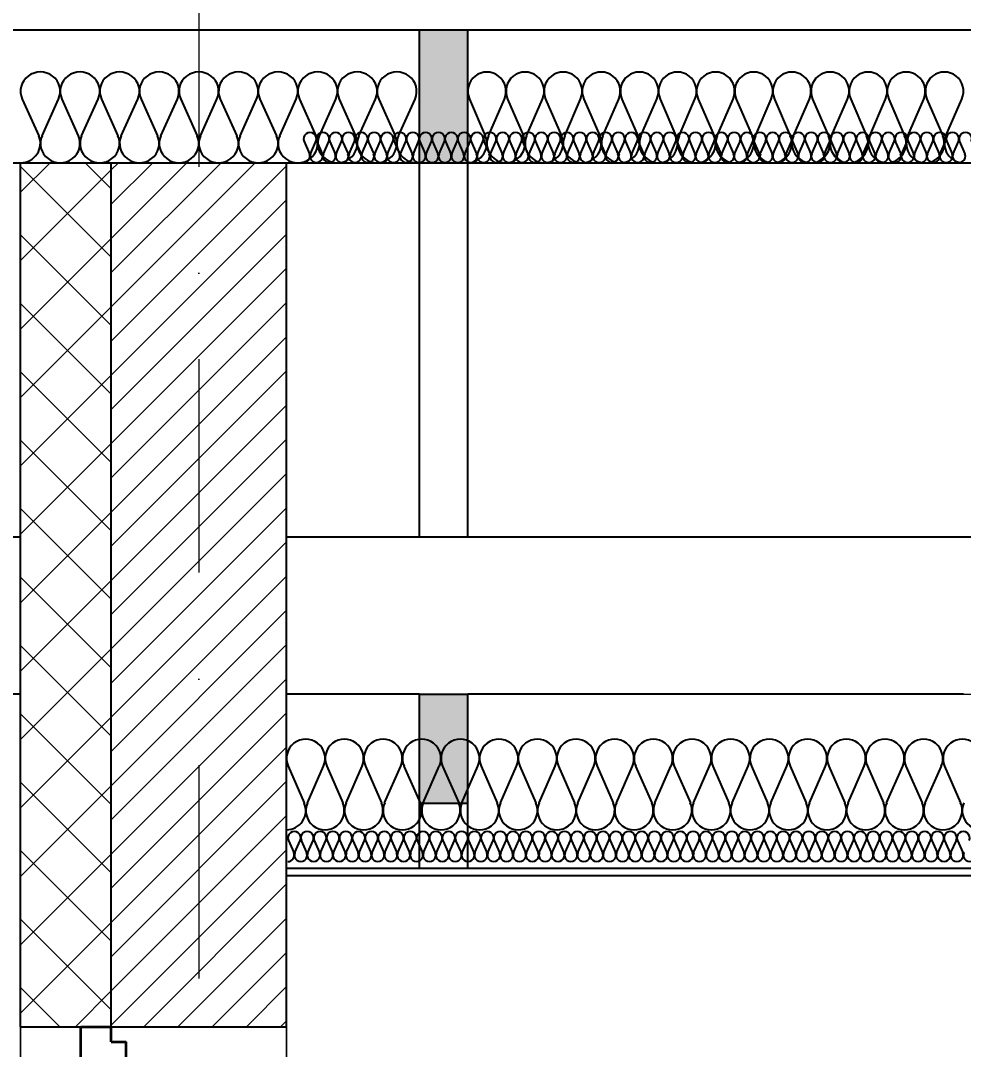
# Model space of a CAD drawing. Header units: millimetres. Extents: x 4647 to 73915, y -13612 to -8141.
# Drawn here: x 22113.1 to 22269.1, y -10527.3 to -10357.2 of the extents above; entities that cross this region are included whole.
import ezdxf
from ezdxf.enums import TextEntityAlignment as Align

# ---------------------------------------------------------------- set-up
doc = ezdxf.new("R2010")
doc.units = ezdxf.units.MM
doc.linetypes.add('Kropki i Kreski', pattern=[67.027776, 35.277777, -17.638888, 0, -14.111111])
for name, color, linetype in [('2D - Ogólne', 7, 'Continuous'), ('Konstrukcja - Dach', 7, 'Continuous'), ('Konstrukcja - Siatka mod', 7, 'Continuous'), ('Konstrukcja - Ściany zew', 7, 'Continuous'), ('Okna ArchiCADa', 7, 'Continuous')]:
    doc.layers.add(name, color=color, linetype=linetype)
doc.layers.add('a_wymiary', color=250, linetype='Continuous', lineweight=9)
doc.layers.add('Konstrukcja - Siatka mod_Nr_Pióra__1', color=7, linetype='Continuous', lineweight=5)
doc.layers.add('Konstrukcja - Siatka mod_Nr_Pióra__4', color=7, linetype='Continuous', lineweight=5, true_color=0x029e21)
doc.styles.add('GENERATED_STYLE_1', font='arialbd.ttf')
doc.styles.get("Standard").update_dxf_attribs({"font": 'arial.ttf'})
doc.dimstyles.new('1-100', dxfattribs={"dimtxt": 13, "dimasz": 15, "dimexe": 10, "dimexo": 20, "dimgap": 5, "dimtad": 1, "dimdec": 1, "dimrnd": 0.5, "dimtxsty": 'Standard', "dimblk": 'ARCHTICK', "dimcen": 0.09, "dimdle": 10, "dimadec": 0, "dimazin": 0, "dimtfac": 1, "dimtdec": 1, "dimtofl": 0, "dimtmove": 0, "dimatfit": 3, "dimfxl": 10, "dimfxlon": 1, "dimtolj": 1, "dimtzin": 0, "dimarcsym": 0})

# ---------------------------------------------------------------- blocks, each defined once
blk = doc.blocks.new('Standardowy znacznik siatki_3')
at = {"layer": 'Konstrukcja - Siatka mod_Nr_Pióra__4', "linetype": 'Kropki i Kreski'}
blk.add_line((1, 0), (1660.6, 0), dxfattribs=at)
at = {"layer": 'Konstrukcja - Siatka mod_Nr_Pióra__1', "style": 'GENERATED_STYLE_1'}
blk.add_attdef('AC_MarkerText_1', text='', height=18, rotation=90, dxfattribs=at).set_placement((-6.71, -6.83), align=Align.BOTTOM_LEFT)
blk = doc.blocks.new('_ArchTick')
at = {"color": 0, "linetype": 'ByBlock', "const_width": 0.15}
blk.add_lwpolyline([(-0.5, -0.5), (0.5, 0.5)], dxfattribs=at)
blk = doc.blocks.new('*D861')
at = {"layer": 'a_wymiary', "color": 0, "lineweight": -2, "transparency": 16777216}
for p, q in [((21962.35, -10798.57), (21962.35, -10371.16)), ((21982.35, -10381.16), (21952.35, -10381.16)), ((21982.35, -10788.57), (21952.35, -10788.57))]:
    blk.add_line(p, q, dxfattribs=at)
at = {"layer": 'DEFPOINTS', "color": 0, "transparency": 16777216}
for p in [(21962.35, -10381.16), (22157.14, -10381.16), (22157.14, -10788.57)]:
    blk.add_point(p, dxfattribs=at)
at = {"layer": 'a_wymiary', "color": 0, "lineweight": -2, "transparency": 16777216, "xscale": 15, "yscale": 15, "zscale": 15}
for p, rotation in [((21962.35, -10381.16), 90), ((21962.35, -10788.57), 270)]:
    blk.add_blockref('_ArchTick', p, dxfattribs=dict(at, rotation=rotation))
at = {"layer": 'a_wymiary', "color": 0, "transparency": 16777216, "insert": (21949.54, -10584.86), "char_height": 13, "attachment_point": 5, "rotation": 90}
blk.add_mtext('\\A1;407,5', dxfattribs=at)

msp = doc.modelspace()

# ---------------------------------------------------------------- hatches: boundary and pattern name
at = {"layer": 'Konstrukcja - Dach', "linetype": 'Continuous', "lineweight": 0}
for points in [[(22179.14, -10358.69), (22179.14, -10380.67), (22187.14, -10380.67), (22187.14, -10358.69)], [(22187.14, -10486.57), (22187.14, -10468.57), (22179.14, -10468.57), (22179.14, -10486.57)]]:
    msp.add_hatch(color=46, dxfattribs=at).paths.add_polyline_path(points, flags=0)

# ---------------------------------------------------------------- linework, layer by layer
at = {"layer": '2D - Ogólne'}
for p, q in [((22113.42, -10370.14), (22116.15, -10376.2)), ((22116.7, -10376.2), (22119.42, -10370.14)), ((22119.97, -10370.14), (22122.7, -10376.2)), ((22123.25, -10376.2), (22125.98, -10370.14)), ((22126.53, -10370.14), (22129.25, -10376.2)), ((22129.8, -10376.2), (22132.53, -10370.14)), ((22133.08, -10370.14), (22135.81, -10376.2)), ((22136.36, -10376.2), (22139.09, -10370.14)), ((22139.64, -10370.14), (22142.36, -10376.2)), ((22142.91, -10376.2), (22145.64, -10370.14)), ((22146.19, -10370.14), (22148.92, -10376.2)), ((22149.47, -10376.2), (22152.19, -10370.14)), ((22152.74, -10370.14), (22155.47, -10376.2)), ((22156.02, -10376.2), (22158.75, -10370.14)), ((22159.3, -10370.14), (22162.02, -10376.2)), ((22162.58, -10376.2), (22165.3, -10370.14)), ((22165.85, -10370.14), (22168.58, -10376.2)), ((22169.13, -10376.2), (22171.86, -10370.14)), ((22172.41, -10370.14), (22175.13, -10376.2)), ((22175.68, -10376.2), (22178.41, -10370.14)), ((22187.41, -10370.14), (22190.03, -10376.2)), ((22190.56, -10376.2), (22193.19, -10370.14)), ((22193.72, -10370.14), (22196.34, -10376.2)), ((22196.87, -10376.2), (22199.49, -10370.14)), ((22200.02, -10370.14), (22202.65, -10376.2)), ((22203.18, -10376.2), (22205.8, -10370.14)), ((22206.33, -10370.14), (22208.96, -10376.2)), ((22209.49, -10376.2), (22212.11, -10370.14)), ((22212.64, -10370.14), (22215.26, -10376.2)), ((22215.79, -10376.2), (22218.42, -10370.14)), ((22218.95, -10370.14), (22221.57, -10376.2)), ((22222.1, -10376.2), (22224.73, -10370.14)), ((22225.26, -10370.14), (22227.88, -10376.2)), ((22228.41, -10376.2), (22231.03, -10370.14)), ((22231.56, -10370.14), (22234.19, -10376.2)), ((22234.72, -10376.2), (22237.34, -10370.14)), ((22237.87, -10370.14), (22240.49, -10376.2)), ((22241.02, -10376.2), (22243.65, -10370.14)), ((22244.18, -10370.14), (22246.8, -10376.2)), ((22247.33, -10376.2), (22249.96, -10370.14)), ((22250.49, -10370.14), (22253.11, -10376.2)), ((22253.64, -10376.2), (22256.26, -10370.14)), ((22256.79, -10370.14), (22259.42, -10376.2)), ((22259.95, -10376.2), (22262.57, -10370.14)), ((22263.1, -10370.14), (22265.73, -10376.2)), ((22266.26, -10376.2), (22268.88, -10370.14)), ((22157.41, -10480.47), (22160.07, -10486.53)), ((22160.61, -10486.53), (22163.26, -10480.47)), ((22163.8, -10480.47), (22166.46, -10486.53)), ((22167, -10486.53), (22169.65, -10480.47)), ((22170.19, -10480.47), (22172.85, -10486.53)), ((22173.38, -10486.53), (22176.04, -10480.47)), ((22176.58, -10480.47), (22179.24, -10486.53)), ((22179.77, -10486.53), (22182.43, -10480.47)), ((22182.97, -10480.47), (22185.63, -10486.53)), ((22186.16, -10486.53), (22188.82, -10480.47)), ((22189.36, -10480.47), (22192.02, -10486.53)), ((22192.55, -10486.53), (22195.21, -10480.47)), ((22195.75, -10480.47), (22198.4, -10486.53)), ((22198.94, -10486.53), (22201.6, -10480.47)), ((22202.14, -10480.47), (22204.79, -10486.53)), ((22205.33, -10486.53), (22207.99, -10480.47)), ((22208.52, -10480.47), (22211.18, -10486.53)), ((22211.72, -10486.53), (22214.38, -10480.47)), ((22214.91, -10480.47), (22217.57, -10486.53)), ((22218.11, -10486.53), (22220.76, -10480.47)), ((22221.3, -10480.47), (22223.96, -10486.53)), ((22224.5, -10486.53), (22227.15, -10480.47)), ((22227.69, -10480.47), (22230.35, -10486.53)), ((22230.88, -10486.53), (22233.54, -10480.47)), ((22234.08, -10480.47), (22236.74, -10486.53)), ((22237.27, -10486.53), (22239.93, -10480.47)), ((22240.47, -10480.47), (22243.13, -10486.53)), ((22243.66, -10486.53), (22246.32, -10480.47)), ((22246.86, -10480.47), (22249.52, -10486.53)), ((22250.05, -10486.53), (22252.71, -10480.47)), ((22253.25, -10480.47), (22255.9, -10486.53)), ((22256.44, -10486.53), (22259.1, -10480.47)), ((22259.64, -10480.47), (22262.29, -10486.53)), ((22262.83, -10486.53), (22265.49, -10480.47)), ((22266.02, -10480.47), (22268.68, -10486.53))]:
    msp.add_line(p, q, dxfattribs=at)
for centre, major_axis, ratio, start_param, end_param in [((22116.42, -10368.86), (3.28, 0), 0.973498, 5.870392, 9.837571), ((22122.98, -10368.86), (3.28, 0), 0.973498, 5.870392, 9.837571), ((22129.53, -10368.86), (3.28, 0), 0.973498, 5.870392, 9.837571), ((22136.08, -10368.86), (3.28, 0), 0.973498, 5.870392, 9.837571), ((22142.64, -10368.86), (3.28, 0), 0.973498, 5.870392, 9.837571), ((22149.19, -10368.86), (3.28, 0), 0.973498, 5.870392, 9.837571), ((22155.75, -10368.86), (3.28, 0), 0.973498, 5.870392, 9.837571), ((22162.3, -10368.86), (3.28, 0), 0.973498, 5.870392, 9.837571), ((22168.85, -10368.86), (3.28, 0), 0.973498, 5.870392, 9.837571), ((22175.41, -10368.86), (3.28, 0), 0.973498, 5.870392, 9.837571), ((22190.3, -10368.86), (0, 3.19), 0.988613, 4.299595, 8.266775), ((22196.61, -10368.86), (0, 3.19), 0.988613, 4.299595, 8.266775), ((22202.91, -10368.86), (0, 3.19), 0.988613, 4.299595, 8.266775), ((22209.22, -10368.86), (0, 3.19), 0.988613, 4.299595, 8.266775), ((22215.53, -10368.86), (0, 3.19), 0.988613, 4.299595, 8.266775), ((22221.84, -10368.86), (0, 3.19), 0.988613, 4.299595, 8.266775), ((22228.14, -10368.86), (0, 3.19), 0.988613, 4.299595, 8.266775), ((22234.45, -10368.86), (0, 3.19), 0.988613, 4.299595, 8.266775), ((22240.76, -10368.86), (0, 3.19), 0.988613, 4.299595, 8.266775), ((22247.07, -10368.86), (0, 3.19), 0.988613, 4.299595, 8.266775), ((22253.38, -10368.86), (0, 3.19), 0.988613, 4.299595, 8.266775), ((22259.68, -10368.86), (0, 3.19), 0.988613, 4.299595, 8.266775), ((22265.99, -10368.86), (0, 3.19), 0.988613, 4.299595, 8.266775), ((22113.14, -10377.48), (3.28, 0), 0.973498, 4.712389, 6.695979), ((22119.7, -10377.48), (3.28, 0), 0.973498, 2.7288, 6.695979), ((22126.25, -10377.48), (3.28, 0), 0.973498, 2.7288, 6.695979), ((22132.81, -10377.48), (3.28, 0), 0.973498, 2.7288, 6.695979), ((22139.36, -10377.48), (3.28, 0), 0.973498, 2.7288, 6.695979), ((22145.91, -10377.48), (3.28, 0), 0.973498, 2.7288, 6.695979), ((22152.47, -10377.48), (3.28, 0), 0.973498, 2.7288, 6.695979), ((22159.02, -10377.48), (3.28, 0), 0.973498, 2.7288, 6.695979), ((22165.58, -10377.48), (3.28, 0), 0.973498, 2.7288, 6.695979), ((22172.13, -10377.48), (3.28, 0), 0.973498, 2.7288, 6.695979), ((22178.68, -10377.48), (3.28, 0), 0.973498, 2.7288, 4.712389), ((22187.14, -10377.48), (0, 3.19), 0.988613, 3.141593, 5.125182), ((22193.45, -10377.48), (0, 3.19), 0.988613, 1.158004, 5.125183), ((22199.76, -10377.48), (0, 3.19), 0.988613, 1.158004, 5.125183), ((22206.07, -10377.48), (0, 3.19), 0.988613, 1.158004, 5.125183), ((22212.38, -10377.48), (0, 3.19), 0.988613, 1.158004, 5.125183), ((22218.68, -10377.48), (0, 3.19), 0.988613, 1.158004, 5.125183), ((22224.99, -10377.48), (0, 3.19), 0.988613, 1.158004, 5.125183), ((22231.3, -10377.48), (0, 3.19), 0.988613, 1.158004, 5.125183), ((22237.61, -10377.48), (0, 3.19), 0.988613, 1.158004, 5.125183), ((22243.91, -10377.48), (0, 3.19), 0.988613, 1.158004, 5.125183), ((22250.22, -10377.48), (0, 3.19), 0.988613, 1.158004, 5.125183), ((22256.53, -10377.48), (0, 3.19), 0.988613, 1.158004, 5.125183), ((22262.84, -10377.48), (0, 3.19), 0.988613, 1.158004, 5.125183), ((22269.14, -10377.48), (0, 3.19), 0.988613, 1.158004, 3.141593), ((22160.34, -10479.19), (3.19, 0), 0.998662, 5.870392, 9.837571), ((22166.73, -10479.19), (3.19, 0), 0.998662, 5.870392, 9.837571), ((22173.12, -10479.19), (3.19, 0), 0.998662, 5.870392, 9.837571), ((22179.51, -10479.19), (3.19, 0), 0.998662, 5.870392, 9.837571), ((22185.89, -10479.19), (3.19, 0), 0.998662, 5.870392, 9.837571), ((22192.28, -10479.19), (3.19, 0), 0.998662, 5.870392, 9.837571), ((22198.67, -10479.19), (3.19, 0), 0.998662, 5.870392, 9.837571), ((22205.06, -10479.19), (3.19, 0), 0.998662, 5.870392, 9.837571), ((22211.45, -10479.19), (3.19, 0), 0.998662, 5.870392, 9.837571), ((22217.84, -10479.19), (3.19, 0), 0.998662, 5.870392, 9.837571), ((22224.23, -10479.19), (3.19, 0), 0.998662, 5.870392, 9.837571), ((22230.62, -10479.19), (3.19, 0), 0.998662, 5.870392, 9.837571), ((22237.01, -10479.19), (3.19, 0), 0.998662, 5.870392, 9.837571), ((22243.39, -10479.19), (3.19, 0), 0.998662, 5.870392, 9.837571), ((22249.78, -10479.19), (3.19, 0), 0.998662, 5.870392, 9.837571), ((22256.17, -10479.19), (3.19, 0), 0.998662, 5.870392, 9.837571), ((22262.56, -10479.19), (3.19, 0), 0.998662, 5.870392, 9.837571), ((22268.95, -10479.19), (3.19, 0), 0.998662, 5.870392, 9.837571), ((22157.14, -10487.81), (3.19, 0), 0.998662, 4.712389, 6.695979), ((22163.53, -10487.81), (3.19, 0), 0.998662, 2.7288, 6.695979), ((22169.92, -10487.81), (3.19, 0), 0.998662, 2.7288, 6.695979), ((22176.31, -10487.81), (3.19, 0), 0.998662, 2.7288, 6.695979), ((22182.7, -10487.81), (3.19, 0), 0.998662, 2.7288, 6.695979), ((22189.09, -10487.81), (3.19, 0), 0.998662, 2.7288, 6.695979), ((22195.48, -10487.81), (3.19, 0), 0.998662, 2.7288, 6.695979), ((22201.87, -10487.81), (3.19, 0), 0.998662, 2.7288, 6.695979), ((22208.26, -10487.81), (3.19, 0), 0.998662, 2.7288, 6.695979), ((22214.64, -10487.81), (3.19, 0), 0.998662, 2.7288, 6.695979), ((22221.03, -10487.81), (3.19, 0), 0.998662, 2.7288, 6.695979), ((22227.42, -10487.81), (3.19, 0), 0.998662, 2.7288, 6.695979), ((22233.81, -10487.81), (3.19, 0), 0.998662, 2.7288, 6.695979), ((22240.2, -10487.81), (3.19, 0), 0.998662, 2.7288, 6.695979), ((22246.59, -10487.81), (3.19, 0), 0.998662, 2.7288, 6.695979), ((22252.98, -10487.81), (3.19, 0), 0.998662, 2.7288, 6.695979), ((22259.37, -10487.81), (3.19, 0), 0.998662, 2.7288, 6.695979), ((22265.76, -10487.81), (3.19, 0), 0.998662, 2.7288, 6.695979), ((22272.14, -10487.81), (3.19, 0), 0.998662, 2.7288, 6.695979)]:
    msp.add_ellipse(centre, major_axis=major_axis, ratio=ratio, start_param=start_param, end_param=end_param, dxfattribs=at)
at = {"layer": 'a_wymiary'}
for p, q in [((22113.14, -10380.67), (22088.14, -10380.67)), ((22113.14, -10442.57), (22113.14, -10380.67)), ((22157.14, -10380.67), (22157.14, -10442.57)), ((22894.14, -10380.67), (22157.14, -10380.67)), ((22113.14, -10442.57), (22089.14, -10442.57)), ((22089.14, -10442.57), (22113.14, -10442.57)), ((22113.14, -10468.57), (22113.14, -10442.57)), ((22894.14, -10442.57), (22157.14, -10442.57)), ((22157.14, -10442.57), (22157.14, -10468.57)), ((22157.14, -10442.57), (22894.14, -10442.57)), ((22089.14, -10468.57), (22113.14, -10468.57)), ((22113.14, -10468.57), (22097.14, -10468.57)), ((22113.14, -10669.57), (22113.14, -10468.57)), ((22157.14, -10468.57), (22894.14, -10468.57)), ((22157.14, -10468.57), (22157.14, -10497.32)), ((22179.14, -10468.57), (22157.14, -10468.57)), ((22179.14, -10486.57), (22179.14, -10468.57)), ((22269.14, -10468.57), (22187.14, -10468.57)), ((22187.14, -10468.57), (22187.14, -10486.57)), ((22187.14, -10486.57), (22179.14, -10486.57)), ((22157.14, -10497.32), (22617.14, -10497.32)), ((22157.14, -10498.57), (22157.14, -10768.57)), ((22617.14, -10498.57), (22157.14, -10498.57)), ((22113.14, -10523.57), (22113.14, -10683.57)), ((22123.14, -10523.57), (22113.14, -10523.57)), ((22123.14, -10528.57), (22123.14, -10523.57)), ((22157.14, -10523.57), (22128.14, -10523.57)), ((22128.14, -10523.57), (22128.14, -10526.07)), ((22157.14, -10683.57), (22157.14, -10523.57)), ((22128.14, -10526.07), (22130.64, -10526.07)), ((22130.64, -10526.07), (22130.64, -10531.07))]:
    msp.add_line(p, q, dxfattribs=at)
at = {"layer": 'Konstrukcja - Dach'}
for p, q in [((22088.14, -10358.69), (23448.14, -10358.69)), ((22088.14, -10358.69), (23448.14, -10358.69)), ((22160.05, -10377.16), (22160.94, -10379.18)), ((22161.11, -10379.18), (22162, -10377.16)), ((22162.18, -10377.16), (22163.06, -10379.18)), ((22163.24, -10379.18), (22164.13, -10377.16)), ((22164.3, -10377.16), (22165.19, -10379.18)), ((22165.37, -10379.18), (22166.25, -10377.16)), ((22166.43, -10377.16), (22167.32, -10379.18)), ((22167.49, -10379.18), (22168.38, -10377.16)), ((22168.56, -10377.16), (22169.44, -10379.18)), ((22169.62, -10379.18), (22170.51, -10377.16)), ((22170.68, -10377.16), (22171.57, -10379.18)), ((22171.75, -10379.18), (22172.63, -10377.16)), ((22172.81, -10377.16), (22173.7, -10379.18)), ((22173.87, -10379.18), (22174.76, -10377.16)), ((22174.94, -10377.16), (22175.82, -10379.18)), ((22176, -10379.18), (22176.89, -10377.16)), ((22177.06, -10377.16), (22177.95, -10379.18)), ((22178.13, -10379.18), (22179.01, -10377.16)), ((22179.19, -10377.16), (22180.07, -10379.18)), ((22180.25, -10379.18), (22181.14, -10377.16)), ((22181.32, -10377.16), (22182.2, -10379.18)), ((22182.38, -10379.18), (22183.26, -10377.16)), ((22183.44, -10377.16), (22184.33, -10379.18)), ((22184.51, -10379.18), (22185.39, -10377.16)), ((22185.57, -10377.16), (22186.45, -10379.18)), ((22186.63, -10379.18), (22187.52, -10377.16)), ((22187.7, -10377.16), (22188.58, -10379.18)), ((22188.76, -10379.18), (22189.64, -10377.16)), ((22189.82, -10377.16), (22190.71, -10379.18)), ((22190.89, -10379.18), (22191.77, -10377.16)), ((22191.95, -10377.16), (22192.83, -10379.18)), ((22193.01, -10379.18), (22193.9, -10377.16)), ((22194.08, -10377.16), (22194.96, -10379.18)), ((22195.14, -10379.18), (22196.02, -10377.16)), ((22196.2, -10377.16), (22197.09, -10379.18)), ((22197.27, -10379.18), (22198.15, -10377.16)), ((22198.33, -10377.16), (22199.21, -10379.18)), ((22199.39, -10379.18), (22200.28, -10377.16)), ((22200.46, -10377.16), (22201.34, -10379.18)), ((22201.52, -10379.18), (22202.4, -10377.16)), ((22202.58, -10377.16), (22203.47, -10379.18)), ((22203.65, -10379.18), (22204.53, -10377.16)), ((22204.71, -10377.16), (22205.59, -10379.18)), ((22205.77, -10379.18), (22206.66, -10377.16)), ((22206.84, -10377.16), (22207.72, -10379.18)), ((22207.9, -10379.18), (22208.78, -10377.16)), ((22208.96, -10377.16), (22209.85, -10379.18)), ((22210.03, -10379.18), (22210.91, -10377.16)), ((22211.09, -10377.16), (22211.97, -10379.18)), ((22212.15, -10379.18), (22213.04, -10377.16)), ((22213.22, -10377.16), (22214.1, -10379.18)), ((22214.28, -10379.18), (22215.16, -10377.16)), ((22215.34, -10377.16), (22216.23, -10379.18)), ((22216.41, -10379.18), (22217.29, -10377.16)), ((22217.47, -10377.16), (22218.35, -10379.18)), ((22218.53, -10379.18), (22219.42, -10377.16)), ((22219.59, -10377.16), (22220.48, -10379.18)), ((22220.66, -10379.18), (22221.54, -10377.16)), ((22221.72, -10377.16), (22222.61, -10379.18)), ((22222.78, -10379.18), (22223.67, -10377.16)), ((22223.85, -10377.16), (22224.73, -10379.18)), ((22224.91, -10379.18), (22225.8, -10377.16)), ((22225.97, -10377.16), (22226.86, -10379.18)), ((22227.04, -10379.18), (22227.92, -10377.16)), ((22228.1, -10377.16), (22228.99, -10379.18)), ((22229.16, -10379.18), (22230.05, -10377.16)), ((22230.23, -10377.16), (22231.11, -10379.18)), ((22231.29, -10379.18), (22232.18, -10377.16)), ((22232.35, -10377.16), (22233.24, -10379.18)), ((22233.42, -10379.18), (22234.3, -10377.16)), ((22234.48, -10377.16), (22235.37, -10379.18)), ((22235.54, -10379.18), (22236.43, -10377.16)), ((22236.61, -10377.16), (22237.49, -10379.18)), ((22237.67, -10379.18), (22238.56, -10377.16)), ((22238.73, -10377.16), (22239.62, -10379.18)), ((22239.8, -10379.18), (22240.68, -10377.16)), ((22240.86, -10377.16), (22241.75, -10379.18)), ((22241.92, -10379.18), (22242.81, -10377.16)), ((22242.99, -10377.16), (22243.87, -10379.18)), ((22244.05, -10379.18), (22244.93, -10377.16)), ((22245.11, -10377.16), (22246, -10379.18)), ((22246.18, -10379.18), (22247.06, -10377.16)), ((22247.24, -10377.16), (22248.12, -10379.18)), ((22248.3, -10379.18), (22249.19, -10377.16)), ((22249.37, -10377.16), (22250.25, -10379.18)), ((22250.43, -10379.18), (22251.31, -10377.16)), ((22251.49, -10377.16), (22252.38, -10379.18)), ((22252.56, -10379.18), (22253.44, -10377.16)), ((22253.62, -10377.16), (22254.5, -10379.18)), ((22254.68, -10379.18), (22255.57, -10377.16)), ((22255.75, -10377.16), (22256.63, -10379.18)), ((22256.81, -10379.18), (22257.69, -10377.16)), ((22257.87, -10377.16), (22258.76, -10379.18)), ((22258.94, -10379.18), (22259.82, -10377.16)), ((22260, -10377.16), (22260.88, -10379.18)), ((22261.06, -10379.18), (22261.95, -10377.16)), ((22262.13, -10377.16), (22263.01, -10379.18)), ((22263.19, -10379.18), (22264.07, -10377.16)), ((22264.25, -10377.16), (22265.14, -10379.18)), ((22265.32, -10379.18), (22266.2, -10377.16)), ((22266.38, -10377.16), (22267.26, -10379.18)), ((22267.44, -10379.18), (22268.33, -10377.16)), ((22268.51, -10377.16), (22269.39, -10379.18)), ((22088.14, -10380.67), (23448.14, -10380.67)), ((22157.46, -10492.75), (22158.35, -10494.77)), ((22158.53, -10494.77), (22159.41, -10492.75)), ((22159.59, -10492.75), (22160.48, -10494.77)), ((22160.66, -10494.77), (22161.54, -10492.75)), ((22161.72, -10492.75), (22162.61, -10494.77)), ((22162.78, -10494.77), (22163.67, -10492.75)), ((22163.85, -10492.75), (22164.73, -10494.77)), ((22164.91, -10494.77), (22165.8, -10492.75)), ((22165.98, -10492.75), (22166.86, -10494.77)), ((22167.04, -10494.77), (22167.93, -10492.75)), ((22168.11, -10492.75), (22168.99, -10494.77)), ((22169.17, -10494.77), (22170.06, -10492.75)), ((22170.23, -10492.75), (22171.12, -10494.77)), ((22171.3, -10494.77), (22172.18, -10492.75)), ((22172.36, -10492.75), (22173.25, -10494.77)), ((22173.43, -10494.77), (22174.31, -10492.75)), ((22174.49, -10492.75), (22175.38, -10494.77)), ((22175.56, -10494.77), (22176.44, -10492.75)), ((22176.62, -10492.75), (22177.51, -10494.77)), ((22177.68, -10494.77), (22178.57, -10492.75)), ((22178.75, -10492.75), (22179.63, -10494.77)), ((22179.81, -10494.77), (22180.7, -10492.75)), ((22180.88, -10492.75), (22181.76, -10494.77)), ((22181.94, -10494.77), (22182.83, -10492.75)), ((22183.01, -10492.75), (22183.89, -10494.77)), ((22184.07, -10494.77), (22184.96, -10492.75)), ((22185.13, -10492.75), (22186.02, -10494.77)), ((22186.2, -10494.77), (22187.08, -10492.75)), ((22187.26, -10492.75), (22188.15, -10494.77)), ((22188.33, -10494.77), (22189.21, -10492.75)), ((22189.39, -10492.75), (22190.28, -10494.77)), ((22190.46, -10494.77), (22191.34, -10492.75)), ((22191.52, -10492.75), (22192.41, -10494.77)), ((22192.58, -10494.77), (22193.47, -10492.75)), ((22193.65, -10492.75), (22194.53, -10494.77)), ((22194.71, -10494.77), (22195.6, -10492.75)), ((22195.78, -10492.75), (22196.66, -10494.77)), ((22196.84, -10494.77), (22197.73, -10492.75)), ((22197.91, -10492.75), (22198.79, -10494.77)), ((22198.97, -10494.77), (22199.86, -10492.75)), ((22200.03, -10492.75), (22200.92, -10494.77)), ((22201.1, -10494.77), (22201.98, -10492.75)), ((22202.16, -10492.75), (22203.05, -10494.77)), ((22203.23, -10494.77), (22204.11, -10492.75)), ((22204.29, -10492.75), (22205.18, -10494.77)), ((22205.36, -10494.77), (22206.24, -10492.75)), ((22206.42, -10492.75), (22207.31, -10494.77)), ((22207.48, -10494.77), (22208.37, -10492.75)), ((22208.55, -10492.75), (22209.43, -10494.77)), ((22209.61, -10494.77), (22210.5, -10492.75)), ((22210.68, -10492.75), (22211.56, -10494.77)), ((22211.74, -10494.77), (22212.63, -10492.75)), ((22212.81, -10492.75), (22213.69, -10494.77)), ((22213.87, -10494.77), (22214.76, -10492.75)), ((22214.93, -10492.75), (22215.82, -10494.77)), ((22216, -10494.77), (22216.88, -10492.75)), ((22217.06, -10492.75), (22217.95, -10494.77)), ((22218.13, -10494.77), (22219.01, -10492.75)), ((22219.19, -10492.75), (22220.08, -10494.77)), ((22220.26, -10494.77), (22221.14, -10492.75)), ((22221.32, -10492.75), (22222.21, -10494.77)), ((22222.38, -10494.77), (22223.27, -10492.75)), ((22223.45, -10492.75), (22224.33, -10494.77)), ((22224.51, -10494.77), (22225.4, -10492.75)), ((22225.58, -10492.75), (22226.46, -10494.77)), ((22226.64, -10494.77), (22227.53, -10492.75)), ((22227.71, -10492.75), (22228.59, -10494.77)), ((22228.77, -10494.77), (22229.66, -10492.75)), ((22229.83, -10492.75), (22230.72, -10494.77)), ((22230.9, -10494.77), (22231.78, -10492.75)), ((22231.96, -10492.75), (22232.85, -10494.77)), ((22233.03, -10494.77), (22233.91, -10492.75)), ((22234.09, -10492.75), (22234.98, -10494.77)), ((22235.16, -10494.77), (22236.04, -10492.75)), ((22236.22, -10492.75), (22237.11, -10494.77)), ((22237.28, -10494.77), (22238.17, -10492.75)), ((22238.35, -10492.75), (22239.23, -10494.77)), ((22239.41, -10494.77), (22240.3, -10492.75)), ((22240.48, -10492.75), (22241.36, -10494.77)), ((22241.54, -10494.77), (22242.43, -10492.75)), ((22242.61, -10492.75), (22243.49, -10494.77)), ((22243.67, -10494.77), (22244.56, -10492.75)), ((22244.73, -10492.75), (22245.62, -10494.77)), ((22245.8, -10494.77), (22246.68, -10492.75)), ((22246.86, -10492.75), (22247.75, -10494.77)), ((22247.93, -10494.77), (22248.81, -10492.75)), ((22248.99, -10492.75), (22249.88, -10494.77)), ((22250.06, -10494.77), (22250.94, -10492.75)), ((22251.12, -10492.75), (22252.01, -10494.77)), ((22252.18, -10494.77), (22253.07, -10492.75)), ((22253.25, -10492.75), (22254.13, -10494.77)), ((22254.31, -10494.77), (22255.2, -10492.75)), ((22255.38, -10492.75), (22256.26, -10494.77)), ((22256.44, -10494.77), (22257.33, -10492.75)), ((22257.51, -10492.75), (22258.39, -10494.77)), ((22258.57, -10494.77), (22259.46, -10492.75)), ((22259.63, -10492.75), (22260.52, -10494.77)), ((22260.7, -10494.77), (22261.58, -10492.75)), ((22261.76, -10492.75), (22262.65, -10494.77)), ((22262.83, -10494.77), (22263.71, -10492.75)), ((22263.89, -10492.75), (22264.78, -10494.77)), ((22264.96, -10494.77), (22265.84, -10492.75)), ((22266.02, -10492.75), (22266.91, -10494.77)), ((22267.08, -10494.77), (22267.97, -10492.75)), ((22268.15, -10492.75), (22269.03, -10494.77))]:
    msp.add_line(p, q, dxfattribs=at)
at = {"layer": 'Konstrukcja - Dach', "color": 161, "lineweight": 25}
for p, q in [((22179.14, -10358.69), (22179.14, -10358.69)), ((22187.14, -10358.69), (22187.14, -10358.69)), ((22179.14, -10442.57), (22179.14, -10380.67)), ((22187.14, -10442.57), (22187.14, -10380.67)), ((22089.14, -10442.57), (22113.14, -10442.57)), ((22157.14, -10442.57), (22894.14, -10442.57)), ((22113.14, -10468.57), (22097.14, -10468.57)), ((22179.14, -10468.57), (22157.14, -10468.57)), ((22269.14, -10468.57), (22187.14, -10468.57)), ((22179.14, -10497.32), (22179.14, -10486.57)), ((22187.14, -10497.32), (22187.14, -10486.57)), ((22157.14, -10497.32), (23379.14, -10497.32)), ((22157.14, -10498.57), (22157.14, -10497.32)), ((22157.14, -10498.57), (23379.14, -10498.57))]:
    msp.add_line(p, q, dxfattribs=at)
at = {"layer": 'Konstrukcja - Dach', "color": 171, "lineweight": 25}
for p, q in [((22179.14, -10380.67), (22179.14, -10358.69)), ((22179.14, -10358.69), (22187.14, -10358.69)), ((22187.14, -10380.67), (22187.14, -10358.69)), ((22179.14, -10380.67), (22187.14, -10380.67)), ((22179.14, -10468.57), (22187.14, -10468.57)), ((22179.14, -10486.57), (22179.14, -10468.57)), ((22187.14, -10486.57), (22187.14, -10468.57)), ((22179.14, -10486.57), (22187.14, -10486.57))]:
    msp.add_line(p, q, dxfattribs=at)
at = {"layer": 'Konstrukcja - Dach'}
for centre, major_axis, ratio, start_param, end_param in [((22161.03, -10376.73), (0, 1.06), 0.999894, 4.299595, 8.266775), ((22163.15, -10376.73), (0, 1.06), 0.999894, 4.299595, 8.266775), ((22165.28, -10376.73), (0, 1.06), 0.999894, 4.299595, 8.266775), ((22167.4, -10376.73), (0, 1.06), 0.999894, 4.299595, 8.266775), ((22169.53, -10376.73), (0, 1.06), 0.999894, 4.299595, 8.266775), ((22171.66, -10376.73), (0, 1.06), 0.999894, 4.299595, 8.266775), ((22173.78, -10376.73), (0, 1.06), 0.999894, 4.299595, 8.266775), ((22175.91, -10376.73), (0, 1.06), 0.999894, 4.299595, 8.266775), ((22178.04, -10376.73), (0, 1.06), 0.999894, 4.299595, 8.266775), ((22180.16, -10376.73), (0, 1.06), 0.999894, 4.299595, 8.266775), ((22182.29, -10376.73), (0, 1.06), 0.999894, 4.299595, 8.266775), ((22184.42, -10376.73), (0, 1.06), 0.999894, 4.299595, 8.266775), ((22186.54, -10376.73), (0, 1.06), 0.999894, 4.299595, 8.266775), ((22188.67, -10376.73), (0, 1.06), 0.999894, 4.299595, 8.266775), ((22190.8, -10376.73), (0, 1.06), 0.999894, 4.299595, 8.266775), ((22192.92, -10376.73), (0, 1.06), 0.999894, 4.299595, 8.266775), ((22195.05, -10376.73), (0, 1.06), 0.999894, 4.299595, 8.266775), ((22197.18, -10376.73), (0, 1.06), 0.999894, 4.299595, 8.266775), ((22199.3, -10376.73), (0, 1.06), 0.999894, 4.299595, 8.266775), ((22201.43, -10376.73), (0, 1.06), 0.999894, 4.299595, 8.266775), ((22203.56, -10376.73), (0, 1.06), 0.999894, 4.299595, 8.266775), ((22205.68, -10376.73), (0, 1.06), 0.999894, 4.299595, 8.266775), ((22207.81, -10376.73), (0, 1.06), 0.999894, 4.299595, 8.266775), ((22209.94, -10376.73), (0, 1.06), 0.999894, 4.299595, 8.266775), ((22212.06, -10376.73), (0, 1.06), 0.999894, 4.299595, 8.266775), ((22214.19, -10376.73), (0, 1.06), 0.999894, 4.299595, 8.266775), ((22216.32, -10376.73), (0, 1.06), 0.999894, 4.299595, 8.266775), ((22218.44, -10376.73), (0, 1.06), 0.999894, 4.299595, 8.266775), ((22220.57, -10376.73), (0, 1.06), 0.999894, 4.299595, 8.266775), ((22222.7, -10376.73), (0, 1.06), 0.999894, 4.299595, 8.266775), ((22224.82, -10376.73), (0, 1.06), 0.999894, 4.299595, 8.266775), ((22226.95, -10376.73), (0, 1.06), 0.999894, 4.299595, 8.266775), ((22229.08, -10376.73), (0, 1.06), 0.999894, 4.299595, 8.266775), ((22231.2, -10376.73), (0, 1.06), 0.999894, 4.299595, 8.266775), ((22233.33, -10376.73), (0, 1.06), 0.999894, 4.299595, 8.266775), ((22235.45, -10376.73), (0, 1.06), 0.999894, 4.299595, 8.266775), ((22237.58, -10376.73), (0, 1.06), 0.999894, 4.299595, 8.266775), ((22239.71, -10376.73), (0, 1.06), 0.999894, 4.299595, 8.266775), ((22241.83, -10376.73), (0, 1.06), 0.999894, 4.299595, 8.266775), ((22243.96, -10376.73), (0, 1.06), 0.999894, 4.299595, 8.266775), ((22246.09, -10376.73), (0, 1.06), 0.999894, 4.299595, 8.266775), ((22248.21, -10376.73), (0, 1.06), 0.999894, 4.299595, 8.266775), ((22250.34, -10376.73), (0, 1.06), 0.999894, 4.299595, 8.266775), ((22252.47, -10376.73), (0, 1.06), 0.999894, 4.299595, 8.266775), ((22254.59, -10376.73), (0, 1.06), 0.999894, 4.299595, 8.266775), ((22256.72, -10376.73), (0, 1.06), 0.999894, 4.299595, 8.266775), ((22258.85, -10376.73), (0, 1.06), 0.999894, 4.299595, 8.266775), ((22260.97, -10376.73), (0, 1.06), 0.999894, 4.299595, 8.266775), ((22263.1, -10376.73), (0, 1.06), 0.999894, 4.299595, 8.266775), ((22265.23, -10376.73), (0, 1.06), 0.999894, 4.299595, 8.266775), ((22267.35, -10376.73), (0, 1.06), 0.999894, 4.299595, 8.266775), ((22269.48, -10376.73), (0, 1.06), 0.999894, 4.299595, 8.266775), ((22159.96, -10379.6), (0, 1.06), 0.999894, 3.141593, 5.125182), ((22162.09, -10379.6), (0, 1.06), 0.999894, 1.158004, 5.125183), ((22164.22, -10379.6), (0, 1.06), 0.999894, 1.158004, 5.125183), ((22166.34, -10379.6), (0, 1.06), 0.999894, 1.158004, 5.125183), ((22168.47, -10379.6), (0, 1.06), 0.999894, 1.158004, 5.125183), ((22170.59, -10379.6), (0, 1.06), 0.999894, 1.158004, 5.125183), ((22172.72, -10379.6), (0, 1.06), 0.999894, 1.158004, 5.125183), ((22174.85, -10379.6), (0, 1.06), 0.999894, 1.158004, 5.125183), ((22176.97, -10379.6), (0, 1.06), 0.999894, 1.158004, 5.125183), ((22179.1, -10379.6), (0, 1.06), 0.999894, 1.158004, 5.125183), ((22181.23, -10379.6), (0, 1.06), 0.999894, 1.158004, 5.125183), ((22183.35, -10379.6), (0, 1.06), 0.999894, 1.158004, 5.125183), ((22185.48, -10379.6), (0, 1.06), 0.999894, 1.158004, 5.125183), ((22187.61, -10379.6), (0, 1.06), 0.999894, 1.158004, 5.125183), ((22189.73, -10379.6), (0, 1.06), 0.999894, 1.158004, 5.125183), ((22191.86, -10379.6), (0, 1.06), 0.999894, 1.158004, 5.125183), ((22193.99, -10379.6), (0, 1.06), 0.999894, 1.158004, 5.125183), ((22196.11, -10379.6), (0, 1.06), 0.999894, 1.158004, 5.125183), ((22198.24, -10379.6), (0, 1.06), 0.999894, 1.158004, 5.125183), ((22200.37, -10379.6), (0, 1.06), 0.999894, 1.158004, 5.125183), ((22202.49, -10379.6), (0, 1.06), 0.999894, 1.158004, 5.125183), ((22204.62, -10379.6), (0, 1.06), 0.999894, 1.158004, 5.125183), ((22206.75, -10379.6), (0, 1.06), 0.999894, 1.158004, 5.125183), ((22208.87, -10379.6), (0, 1.06), 0.999894, 1.158004, 5.125183), ((22211, -10379.6), (0, 1.06), 0.999894, 1.158004, 5.125183), ((22213.13, -10379.6), (0, 1.06), 0.999894, 1.158004, 5.125183), ((22215.25, -10379.6), (0, 1.06), 0.999894, 1.158004, 5.125183), ((22217.38, -10379.6), (0, 1.06), 0.999894, 1.158004, 5.125183), ((22219.51, -10379.6), (0, 1.06), 0.999894, 1.158004, 5.125183), ((22221.63, -10379.6), (0, 1.06), 0.999894, 1.158004, 5.125183), ((22223.76, -10379.6), (0, 1.06), 0.999894, 1.158004, 5.125183), ((22225.89, -10379.6), (0, 1.06), 0.999894, 1.158004, 5.125183), ((22228.01, -10379.6), (0, 1.06), 0.999894, 1.158004, 5.125183), ((22230.14, -10379.6), (0, 1.06), 0.999894, 1.158004, 5.125183), ((22232.26, -10379.6), (0, 1.06), 0.999894, 1.158004, 5.125183), ((22234.39, -10379.6), (0, 1.06), 0.999894, 1.158004, 5.125183), ((22236.52, -10379.6), (0, 1.06), 0.999894, 1.158004, 5.125183), ((22238.64, -10379.6), (0, 1.06), 0.999894, 1.158004, 5.125183), ((22240.77, -10379.6), (0, 1.06), 0.999894, 1.158004, 5.125183), ((22242.9, -10379.6), (0, 1.06), 0.999894, 1.158004, 5.125183), ((22245.02, -10379.6), (0, 1.06), 0.999894, 1.158004, 5.125183), ((22247.15, -10379.6), (0, 1.06), 0.999894, 1.158004, 5.125183), ((22249.28, -10379.6), (0, 1.06), 0.999894, 1.158004, 5.125183), ((22251.4, -10379.6), (0, 1.06), 0.999894, 1.158004, 5.125183), ((22253.53, -10379.6), (0, 1.06), 0.999894, 1.158004, 5.125183), ((22255.66, -10379.6), (0, 1.06), 0.999894, 1.158004, 5.125183), ((22257.78, -10379.6), (0, 1.06), 0.999894, 1.158004, 5.125183), ((22259.91, -10379.6), (0, 1.06), 0.999894, 1.158004, 5.125183), ((22262.04, -10379.6), (0, 1.06), 0.999894, 1.158004, 5.125183), ((22264.16, -10379.6), (0, 1.06), 0.999894, 1.158004, 5.125183), ((22266.29, -10379.6), (0, 1.06), 0.999894, 1.158004, 5.125183), ((22268.42, -10379.6), (0, 1.06), 0.999894, 1.158004, 5.125183), ((22158.44, -10492.33), (1.06, 0), 0.99916, 5.870392, 9.837571), ((22160.57, -10492.33), (1.06, 0), 0.99916, 5.870392, 9.837571), ((22162.7, -10492.33), (1.06, 0), 0.99916, 5.870392, 9.837571), ((22164.82, -10492.33), (1.06, 0), 0.99916, 5.870392, 9.837571), ((22166.95, -10492.33), (1.06, 0), 0.99916, 5.870392, 9.837571), ((22169.08, -10492.33), (1.06, 0), 0.99916, 5.870392, 9.837571), ((22171.21, -10492.33), (1.06, 0), 0.99916, 5.870392, 9.837571), ((22173.34, -10492.33), (1.06, 0), 0.99916, 5.870392, 9.837571), ((22175.47, -10492.33), (1.06, 0), 0.99916, 5.870392, 9.837571), ((22177.6, -10492.33), (1.06, 0), 0.99916, 5.870392, 9.837571), ((22179.72, -10492.33), (1.06, 0), 0.99916, 5.870392, 9.837571), ((22181.85, -10492.33), (1.06, 0), 0.99916, 5.870392, 9.837571), ((22183.98, -10492.33), (1.06, 0), 0.99916, 5.870392, 9.837571), ((22186.11, -10492.33), (1.06, 0), 0.99916, 5.870392, 9.837571), ((22188.24, -10492.33), (1.06, 0), 0.99916, 5.870392, 9.837571), ((22190.37, -10492.33), (1.06, 0), 0.99916, 5.870392, 9.837571), ((22192.5, -10492.33), (1.06, 0), 0.99916, 5.870392, 9.837571), ((22194.62, -10492.33), (1.06, 0), 0.99916, 5.870392, 9.837571), ((22196.75, -10492.33), (1.06, 0), 0.99916, 5.870392, 9.837571), ((22198.88, -10492.33), (1.06, 0), 0.99916, 5.870392, 9.837571), ((22201.01, -10492.33), (1.06, 0), 0.99916, 5.870392, 9.837571), ((22203.14, -10492.33), (1.06, 0), 0.99916, 5.870392, 9.837571), ((22205.27, -10492.33), (1.06, 0), 0.99916, 5.870392, 9.837571), ((22207.4, -10492.33), (1.06, 0), 0.99916, 5.870392, 9.837571), ((22209.52, -10492.33), (1.06, 0), 0.99916, 5.870392, 9.837571), ((22211.65, -10492.33), (1.06, 0), 0.99916, 5.870392, 9.837571), ((22213.78, -10492.33), (1.06, 0), 0.99916, 5.870392, 9.837571), ((22215.91, -10492.33), (1.06, 0), 0.99916, 5.870392, 9.837571), ((22218.04, -10492.33), (1.06, 0), 0.99916, 5.870392, 9.837571), ((22220.17, -10492.33), (1.06, 0), 0.99916, 5.870392, 9.837571), ((22222.3, -10492.33), (1.06, 0), 0.99916, 5.870392, 9.837571), ((22224.42, -10492.33), (1.06, 0), 0.99916, 5.870392, 9.837571), ((22226.55, -10492.33), (1.06, 0), 0.99916, 5.870392, 9.837571), ((22228.68, -10492.33), (1.06, 0), 0.99916, 5.870392, 9.837571), ((22230.81, -10492.33), (1.06, 0), 0.99916, 5.870392, 9.837571), ((22232.94, -10492.33), (1.06, 0), 0.99916, 5.870392, 9.837571), ((22235.07, -10492.33), (1.06, 0), 0.99916, 5.870392, 9.837571), ((22237.19, -10492.33), (1.06, 0), 0.99916, 5.870392, 9.837571), ((22239.32, -10492.33), (1.06, 0), 0.99916, 5.870392, 9.837571), ((22241.45, -10492.33), (1.06, 0), 0.99916, 5.870392, 9.837571), ((22243.58, -10492.33), (1.06, 0), 0.99916, 5.870392, 9.837571), ((22245.71, -10492.33), (1.06, 0), 0.99916, 5.870392, 9.837571), ((22247.84, -10492.33), (1.06, 0), 0.99916, 5.870392, 9.837571), ((22249.97, -10492.33), (1.06, 0), 0.99916, 5.870392, 9.837571), ((22252.09, -10492.33), (1.06, 0), 0.99916, 5.870392, 9.837571), ((22254.22, -10492.33), (1.06, 0), 0.99916, 5.870392, 9.837571), ((22256.35, -10492.33), (1.06, 0), 0.99916, 5.870392, 9.837571), ((22258.48, -10492.33), (1.06, 0), 0.99916, 5.870392, 9.837571), ((22260.61, -10492.33), (1.06, 0), 0.99916, 5.870392, 9.837571), ((22262.74, -10492.33), (1.06, 0), 0.99916, 5.870392, 9.837571), ((22264.87, -10492.33), (1.06, 0), 0.99916, 5.870392, 9.837571), ((22266.99, -10492.33), (1.06, 0), 0.99916, 5.870392, 9.837571), ((22269.12, -10492.33), (1.06, 0), 0.99916, 5.870392, 9.837571), ((22157.37, -10495.2), (1.06, 0), 0.99916, 4.712389, 6.695979), ((22159.5, -10495.2), (1.06, 0), 0.99916, 2.7288, 6.695979), ((22161.63, -10495.2), (1.06, 0), 0.99916, 2.7288, 6.695979), ((22163.76, -10495.2), (1.06, 0), 0.99916, 2.7288, 6.695979), ((22165.89, -10495.2), (1.06, 0), 0.99916, 2.7288, 6.695979), ((22168.02, -10495.2), (1.06, 0), 0.99916, 2.7288, 6.695979), ((22170.15, -10495.2), (1.06, 0), 0.99916, 2.7288, 6.695979), ((22172.27, -10495.2), (1.06, 0), 0.99916, 2.7288, 6.695979), ((22174.4, -10495.2), (1.06, 0), 0.99916, 2.7288, 6.695979), ((22176.53, -10495.2), (1.06, 0), 0.99916, 2.7288, 6.695979), ((22178.66, -10495.2), (1.06, 0), 0.99916, 2.7288, 6.695979), ((22180.79, -10495.2), (1.06, 0), 0.99916, 2.7288, 6.695979), ((22182.92, -10495.2), (1.06, 0), 0.99916, 2.7288, 6.695979), ((22185.05, -10495.2), (1.06, 0), 0.99916, 2.7288, 6.695979), ((22187.17, -10495.2), (1.06, 0), 0.99916, 2.7288, 6.695979), ((22189.3, -10495.2), (1.06, 0), 0.99916, 2.7288, 6.695979), ((22191.43, -10495.2), (1.06, 0), 0.99916, 2.7288, 6.695979), ((22193.56, -10495.2), (1.06, 0), 0.99916, 2.7288, 6.695979), ((22195.69, -10495.2), (1.06, 0), 0.99916, 2.7288, 6.695979), ((22197.82, -10495.2), (1.06, 0), 0.99916, 2.7288, 6.695979), ((22199.95, -10495.2), (1.06, 0), 0.99916, 2.7288, 6.695979), ((22202.07, -10495.2), (1.06, 0), 0.99916, 2.7288, 6.695979), ((22204.2, -10495.2), (1.06, 0), 0.99916, 2.7288, 6.695979), ((22206.33, -10495.2), (1.06, 0), 0.99916, 2.7288, 6.695979), ((22208.46, -10495.2), (1.06, 0), 0.99916, 2.7288, 6.695979), ((22210.59, -10495.2), (1.06, 0), 0.99916, 2.7288, 6.695979), ((22212.72, -10495.2), (1.06, 0), 0.99916, 2.7288, 6.695979), ((22214.85, -10495.2), (1.06, 0), 0.99916, 2.7288, 6.695979), ((22216.97, -10495.2), (1.06, 0), 0.99916, 2.7288, 6.695979), ((22219.1, -10495.2), (1.06, 0), 0.99916, 2.7288, 6.695979), ((22221.23, -10495.2), (1.06, 0), 0.99916, 2.7288, 6.695979), ((22223.36, -10495.2), (1.06, 0), 0.99916, 2.7288, 6.695979), ((22225.49, -10495.2), (1.06, 0), 0.99916, 2.7288, 6.695979), ((22227.62, -10495.2), (1.06, 0), 0.99916, 2.7288, 6.695979), ((22229.74, -10495.2), (1.06, 0), 0.99916, 2.7288, 6.695979), ((22231.87, -10495.2), (1.06, 0), 0.99916, 2.7288, 6.695979), ((22234, -10495.2), (1.06, 0), 0.99916, 2.7288, 6.695979), ((22236.13, -10495.2), (1.06, 0), 0.99916, 2.7288, 6.695979), ((22238.26, -10495.2), (1.06, 0), 0.99916, 2.7288, 6.695979), ((22240.39, -10495.2), (1.06, 0), 0.99916, 2.7288, 6.695979), ((22242.52, -10495.2), (1.06, 0), 0.99916, 2.7288, 6.695979), ((22244.64, -10495.2), (1.06, 0), 0.99916, 2.7288, 6.695979), ((22246.77, -10495.2), (1.06, 0), 0.99916, 2.7288, 6.695979), ((22248.9, -10495.2), (1.06, 0), 0.99916, 2.7288, 6.695979), ((22251.03, -10495.2), (1.06, 0), 0.99916, 2.7288, 6.695979), ((22253.16, -10495.2), (1.06, 0), 0.99916, 2.7288, 6.695979), ((22255.29, -10495.2), (1.06, 0), 0.99916, 2.7288, 6.695979), ((22257.42, -10495.2), (1.06, 0), 0.99916, 2.7288, 6.695979), ((22259.54, -10495.2), (1.06, 0), 0.99916, 2.7288, 6.695979), ((22261.67, -10495.2), (1.06, 0), 0.99916, 2.7288, 6.695979), ((22263.8, -10495.2), (1.06, 0), 0.99916, 2.7288, 6.695979), ((22265.93, -10495.2), (1.06, 0), 0.99916, 2.7288, 6.695979), ((22268.06, -10495.2), (1.06, 0), 0.99916, 2.7288, 6.695979), ((22270.19, -10495.2), (1.06, 0), 0.99916, 2.7288, 6.695979)]:
    msp.add_ellipse(centre, major_axis=major_axis, ratio=ratio, start_param=start_param, end_param=end_param, dxfattribs=at)
at = {"layer": 'Konstrukcja - Ściany zew', "color": 251, "lineweight": 15}
for p, q in [((22113.14, -10380.66), (22113.14, -10380.67)), ((22157.14, -10380.66), (22157.14, -10380.67))]:
    msp.add_line(p, q, dxfattribs=at)
at = {"layer": 'Konstrukcja - Ściany zew'}
for p, q in [((22113.14, -10380.67), (22128.14, -10380.67)), ((22113.14, -10523.57), (22113.14, -10380.67)), ((22128.14, -10380.67), (22157.14, -10380.67)), ((22128.14, -10523.57), (22128.14, -10380.67)), ((22128.14, -10523.57), (22128.14, -10380.67)), ((22157.14, -10523.57), (22157.14, -10380.67)), ((22113.14, -10523.57), (22128.14, -10523.57)), ((22128.14, -10523.57), (22157.14, -10523.57))]:
    msp.add_line(p, q, dxfattribs=at)
at = {"layer": 'Konstrukcja - Ściany zew', "color": 251, "linetype": 'Continuous', "lineweight": 15}
for p, q in [((22113.14, -10385.56), (22118.04, -10380.67)), ((22128.14, -10384.99), (22123.82, -10380.67)), ((22128.14, -10381.87), (22129.35, -10380.67)), ((22128.14, -10387.53), (22135.01, -10380.67)), ((22128.14, -10393.19), (22140.67, -10380.67)), ((22128.14, -10398.84), (22146.32, -10380.67)), ((22128.14, -10404.5), (22151.98, -10380.67)), ((22128.14, -10410.16), (22157.14, -10381.16)), ((22128.14, -10396.31), (22113.14, -10381.31)), ((22113.14, -10396.87), (22128.14, -10381.87)), ((22128.14, -10415.81), (22157.14, -10386.81)), ((22128.14, -10407.62), (22113.14, -10392.62)), ((22128.14, -10421.47), (22157.14, -10392.47)), ((22113.14, -10408.19), (22128.14, -10393.19)), ((22128.14, -10427.13), (22157.14, -10398.13)), ((22128.14, -10418.93), (22113.14, -10403.93)), ((22113.14, -10419.5), (22128.14, -10404.5)), ((22128.14, -10432.79), (22157.14, -10403.79)), ((22128.14, -10438.44), (22157.14, -10409.44)), ((22128.14, -10444.1), (22157.14, -10415.1)), ((22128.14, -10430.25), (22113.14, -10415.25)), ((22113.14, -10430.81), (22128.14, -10415.81)), ((22128.14, -10449.76), (22157.14, -10420.76)), ((22128.14, -10441.56), (22113.14, -10426.56)), ((22128.14, -10455.41), (22157.14, -10426.41)), ((22113.14, -10442.13), (22128.14, -10427.13)), ((22128.14, -10461.07), (22157.14, -10432.07)), ((22128.14, -10452.87), (22113.14, -10437.87)), ((22113.14, -10453.44), (22128.14, -10438.44)), ((22128.14, -10466.73), (22157.14, -10437.73)), ((22128.14, -10472.38), (22157.14, -10443.38)), ((22128.14, -10464.19), (22113.14, -10449.19)), ((22128.14, -10478.04), (22157.14, -10449.04)), ((22113.14, -10464.76), (22128.14, -10449.76)), ((22128.14, -10483.7), (22157.14, -10454.7)), ((22128.14, -10475.5), (22113.14, -10460.5)), ((22113.14, -10476.07), (22128.14, -10461.07)), ((22128.14, -10489.35), (22157.14, -10460.35)), ((22128.14, -10495.01), (22157.14, -10466.01)), ((22128.14, -10486.81), (22113.14, -10471.81)), ((22113.14, -10487.38), (22128.14, -10472.38)), ((22128.14, -10500.67), (22157.14, -10471.67)), ((22128.14, -10506.32), (22157.14, -10477.32)), ((22128.14, -10498.13), (22113.14, -10483.13)), ((22128.14, -10511.98), (22157.14, -10482.98)), ((22113.14, -10498.7), (22128.14, -10483.7)), ((22128.14, -10517.64), (22157.14, -10488.64)), ((22128.14, -10509.44), (22113.14, -10494.44)), ((22113.14, -10510.01), (22128.14, -10495.01)), ((22128.14, -10523.3), (22157.14, -10494.3)), ((22133.53, -10523.57), (22157.14, -10499.95)), ((22128.14, -10520.76), (22113.14, -10505.76)), ((22113.14, -10521.32), (22128.14, -10506.32)), ((22139.18, -10523.57), (22157.14, -10505.61)), ((22144.84, -10523.57), (22157.14, -10511.27)), ((22119.64, -10523.57), (22113.14, -10517.07)), ((22150.5, -10523.57), (22157.14, -10516.92)), ((22122.21, -10523.57), (22128.14, -10517.64)), ((22156.16, -10523.57), (22157.14, -10522.58))]:
    msp.add_line(p, q, dxfattribs=at)
at = {"layer": 'Okna ArchiCADa', "color": 251, "lineweight": 15}
for p, q in [((22113.14, -10683.57), (22113.14, -10523.57)), ((22157.14, -10683.57), (22157.14, -10523.57))]:
    msp.add_line(p, q, dxfattribs=at)
at = {"layer": 'Okna ArchiCADa', "color": 171, "lineweight": 35}
for p, q in [((22123.14, -10523.57), (22128.14, -10523.57)), ((22123.14, -10528.57), (22123.14, -10523.57)), ((22128.14, -10526.07), (22128.14, -10523.57)), ((22128.14, -10526.07), (22130.64, -10526.07)), ((22130.64, -10531.07), (22130.64, -10526.07))]:
    msp.add_line(p, q, dxfattribs=at)

# ---------------------------------------------------------------- block references
at = {"layer": 'Konstrukcja - Siatka mod', "linetype": 'Continuous', "rotation": 270}
msp.add_blockref('Standardowy znacznik siatki_3', (22142.64, -10009.41), dxfattribs=at)

# ---------------------------------------------------------------- dimensions: what is measured, and where the dimension line sits
at = {"layer": 'a_wymiary'}
dim = msp.add_linear_dim(base=(21962.35, -10381.16), p1=(22157.14, -10788.57), p2=(22157.14, -10381.16), angle=90, dimstyle='1-100', override={"dimfxl": 20}, dxfattribs=at)
dim.commit()
dim.dimension.update_dxf_attribs({"geometry": '*D861', "text_midpoint": (21949.54, -10584.86)})

doc.saveas('drawing.dxf')
